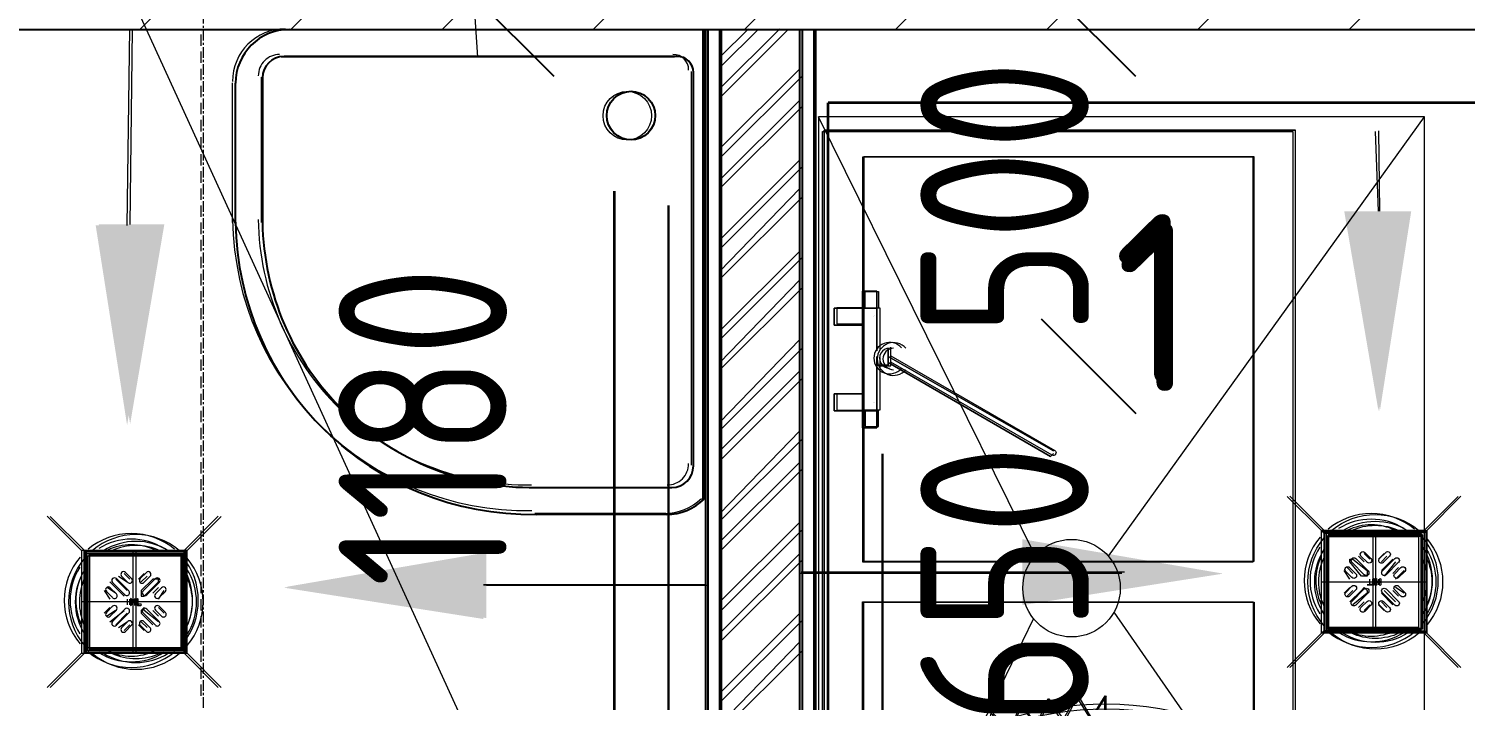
# Model space of a CAD drawing. Header units: millimetres. Extents: x -10178924 to 11692288, y -947381 to 58396.
# Drawn here: x 773199 to 775333, y -781948 to -780951 of the extents above; entities that cross this region are included whole.
import ezdxf

# ---------------------------------------------------------------- set-up
doc = ezdxf.new("R2010")
doc.units = ezdxf.units.MM
doc.linetypes.add('HIDDEN', pattern=[9.525, 6.35, -3.175])
doc.linetypes.add('осевая', pattern=[50.8, 31.75, -6.35, 6.35, -6.35])
for name, color, linetype, true_color in [('PDF _АР_Двери', 7, 'Continuous', 0x545454), ('PDF _Перегородки', 7, 'Continuous', 0x0037dd), ('PDF _Размеры осевые', 7, 'Continuous', 0x5d6970), ('PDF _САНТЕХНИКА', 140, 'Continuous', 0x00bfff), ('PDF _Стены отделка', 7, 'Continuous', 0xb505c2), ('PDF _ТХ', 7, 'Continuous', 0xb8002e)]:
    doc.layers.add(name, color=color, linetype=linetype, true_color=true_color)
for name, color, linetype in [('PDF _ВК_В1', 5, 'Continuous'), ('PDF _ВК_Т3', 1, 'Continuous'), ('PDF _Сантех.оборуд НЕТ НА ТХ', 4, 'Continuous'), ('PDF _ТЕХНОЛОГИЯ', 7, 'Continuous'), ('PDF _Трубопроводы', 7, 'Continuous'), ('Стены внутр.1', 7, 'Continuous'), ('ТХ пищеблок новое 12.09', 252, 'Continuous')]:
    doc.layers.add(name, color=color, linetype=linetype)
doc.layers.add('PDF _Сантехнические приборы', color=7, linetype='Continuous', lineweight=9, true_color=0x767676)
doc.layers.add('ТЕХНОЛОГИЯ', color=9, linetype='Continuous', lineweight=9, true_color=0x808080)
for name, color, linetype, lineweight in [('PDF _Текст', 7, 'Continuous', 5), ('АР_Двери', 250, 'Continuous', 9), ('Двери', 7, 'Continuous', 9), ('Основная ГКЛ', 250, 'Continuous', 9), ('Перегородки', 162, 'Continuous', 9), ('Размеры осевые', 153, 'Continuous', 9), ('Сантех.оборуд НЕТ НА ТХ', 4, 'Continuous', 0), ('Сантехника', 7, 'Continuous', 18), ('Сантехнические приборы', 7, 'Continuous', 9), ('Стены.1', 7, 'Continuous', 25), ('Трубопроводы', 7, 'Continuous', 18), ('ТХ', 5, 'Continuous', 5), ('ШТРИХОВКА', 252, 'Continuous', 15)]:
    doc.layers.add(name, color=color, linetype=linetype, lineweight=lineweight)
doc.styles.add('GOST-2.304_Type-B', font='GOST_Common.ttf')
doc.styles.add('ISOCPEUR_1', font='isocpeur.ttf', dxfattribs={"width": 0.78, "height": 240})
doc.styles.add('PDF GOST Common', font='GOST_Common.ttf')

# ---------------------------------------------------------------- blocks, each defined once
blk = doc.blocks.new('СНП_Трап с  вертикальным выпуском_ с горизонтальным выпуском_HL - DN50-V261-Этаж 01_Пищеблок')
at = {"layer": 'Сантехника'}
for p, q in [((-75, 75), (-75, -75)), ((-72.9, 72.9), (-75, 75)), ((75, 75), (-75, 75)), ((-72.9, -72.9), (-72.9, 72.9)), ((-72.9, 72.9), (72.9, 72.9)), ((-70, 70), (-70, -70)), ((-70, 70), (70, 70)), ((69, 69), (-69, 69)), ((-69, 69), (-69, -69)), ((69, -69), (69, 69)), ((70, -70), (70, 70)), ((75, 75), (72.9, 72.9)), ((72.9, 72.9), (72.9, -72.9)), ((75, -75), (75, 75)), ((-75, -75), (-72.9, -72.9)), ((-75, -75), (75, -75)), ((72.9, -72.9), (-72.9, -72.9)), ((-70, -70), (70, -70)), ((-69, -69), (69, -69)), ((75, -75), (72.9, -72.9))]:
    blk.add_line(p, q, dxfattribs=at)
for radius, start, end in [(100, 90, 130), (90, 90, 122.25), (100, 50, 90), (90, 57.75, 90), (100, 139.6052, 220.3948), (84, 90, 115.3943), (84, 64.6057, 90), (100, 319.6052, 40.3948), (90, 147.0711, 212.9289), (90, 327.0711, 32.9289), (84, 154.5178, 204.8153), (84, 335.1847, 25.4822), (100, 230, 270), (90, 237.75, 270), (84, 244.6057, 270), (84, 270, 295.3943), (90, 270, 302.25), (100, 270, 310)]:
    blk.add_arc((0, 0), radius, start, end, dxfattribs=at)
at = {"layer": 'Трубопроводы'}
for p, q in [((-6.4, 34.6), (-15.6, 43.8)), ((15.6, 43.8), (6.4, 34.6)), ((-34.6, 29), (-16.3, 10.6)), ((-10.6, 16.3), (-29, 34.6)), ((-21.2, 38.2), (-12, 29)), ((29, 34.6), (10.6, 16.3)), ((12, 29), (21.2, 38.2)), ((16.3, 10.6), (34.6, 29)), ((-43.8, 15.6), (-34.6, 6.4)), ((-29, 12), (-38.2, 21.2)), ((38.2, 21.2), (29, 12)), ((34.6, 6.4), (43.8, 15.6)), ((-43.8, -15.6), (-34.6, -6.4)), ((-29, -12), (-38.2, -21.2)), ((-34.6, -29), (-16.3, -10.6)), ((-10.6, -16.3), (-29, -34.6)), ((29, -34.6), (10.6, -16.3)), ((16.3, -10.6), (34.6, -29)), ((38.2, -21.2), (29, -12)), ((34.6, -6.4), (43.8, -15.6)), ((-21.2, -38.2), (-12, -29)), ((-6.4, -34.6), (-15.6, -43.8)), ((15.6, -43.8), (6.4, -34.6)), ((12, -29), (21.2, -38.2))]:
    blk.add_line(p, q, dxfattribs=at)
at = {"layer": 'Трубопроводы', "lineweight": 9}
for p, q in [((-8.2, 4.2), (-8.2, -4.3)), ((-6.4, 1.6), (-6.4, 4.2)), ((-2.7, 0.9), (-5.7, 0.9)), ((-1.9, 1.6), (-1.9, 4.2)), ((-0.2, -4.3), (-0.2, 4.2)), ((1.7, 4.2), (1.7, -4.3)), ((3.4, -2.5), (3.4, 4.2)), ((-6.4, -4.3), (-6.4, -1.6)), ((-5.7, -0.9), (-2.7, -0.9)), ((-1.9, -1.6), (-1.9, -4.3)), ((2.4, -5), (7.4, -5)), ((7.4, -3.2), (4.2, -3.2))]:
    blk.add_line(p, q, dxfattribs=at)
at = {"layer": 'Трубопроводы'}
for centre, start, end in [((-18.4, 41), 45, 225), ((18.4, 41), 315, 135), ((-41, 18.4), 45, 225), ((-31.8, 31.8), 45, 225), ((-9.2, 31.8), 225, 45), ((9.2, 31.8), 135, 315), ((31.8, 31.8), 315, 135), ((41, 18.4), 315, 135), ((-31.8, 9.2), 225, 45), ((-13.4, 13.4), 225, 45), ((13.4, 13.4), 135, 315), ((31.8, 9.2), 135, 315), ((-41, -18.4), 135, 315), ((-31.8, -9.2), 315, 135), ((-13.4, -13.4), 315, 135), ((13.4, -13.4), 45, 225), ((31.8, -9.2), 45, 225), ((41, -18.4), 225, 45), ((-31.8, -31.8), 135, 315), ((-18.4, -41), 135, 315), ((-9.2, -31.8), 315, 135), ((9.2, -31.8), 45, 225), ((18.4, -41), 225, 45), ((31.8, -31.8), 225, 45)]:
    blk.add_arc(centre, 4, start, end, dxfattribs=at)
at = {"layer": 'Трубопроводы', "lineweight": 9}
for centre, radius, start, end in [((-7.3, 4.2), 0.875, 0, 180), ((-5.7, 1.6), 0.75, 180, 270), ((-2.7, 1.6), 0.75, 270, 360), ((-1, 4.2), 0.875, 0, 180), ((2.5, 4.2), 0.875, 0, 180), ((-7.3, -4.3), 0.875, 180, 360), ((-5.7, -1.6), 0.75, 90, 180), ((-2.7, -1.6), 0.75, 0, 90), ((-1, -4.3), 0.875, 180, 360), ((2.4, -4.3), 0.75, 180, 270), ((4.2, -2.5), 0.75, 180, 270), ((7.4, -4.1), 0.875, 270, 90)]:
    blk.add_arc(centre, radius, start, end, dxfattribs=at)
blk = doc.blocks.new('*U2233')
at = {"layer": 'АР_Двери'}
for points in [[(-964.2, 0), (-1014.2, 0), (-1014.2, 125), (-964.2, 125)], [(-50, 0), (0, 0), (0, 125), (-50, 125)], [(-50, -914.2), (-85, -914.2), (-85, 0), (-50, 0)]]:
    blk.add_lwpolyline(points, close=True, dxfattribs=at)
blk.add_arc((-50, 0), 914.2, 180, 270, dxfattribs=at)
at = {"layer": 'Основная ГКЛ', "linetype": 'HIDDEN', "ltscale": 5}
for p, q in [((-1024.2, 125), (-1024.2, 0)), ((10, 0), (10, 125))]:
    blk.add_line(p, q, dxfattribs=at)
blk = doc.blocks.new('A$C1CD3215B')
at = {"layer": 'Сантехника'}
for p, q in [((542.1, 870), (800, 870)), ((810, 820), (542.4, 820)), ((850, 50), (850, 780)), ((900, 770), (900, 0)), ((0, 70), (0, 312.2)), ((50, 312.6), (50, 60)), ((90, 20), (820, 20)), ((28.6, 0), (900, 0))]:
    blk.add_line(p, q, dxfattribs=at)
blk.add_circle((740.1, 135.8), 45, dxfattribs=at)
for centre, radius, start, end in [((549.9, 320.1), 550, 90.82, 180.82), ((800, 770), 100, 0, 90), ((549.9, 320.1), 500, 90.86, 180.86), ((810, 780), 40, 0, 90), ((100, 70), 100, 180, 224.427), ((90, 60), 40, 180, 270), ((820, 50), 30, 270, 0)]:
    blk.add_arc(centre, radius, start, end, dxfattribs=at)
blk = doc.blocks.new('A$C26994E94')
at = {"layer": 'ТЕХНОЛОГИЯ', "color": 7, "linetype": 'Continuous'}
for p, q in [((74.8, 1064.5), (74.7, 1064.5)), ((74.8, 1064.5), (74.7, 1064.5)), ((74.8, 936.5), (74.7, 936.5)), ((731.9, 427), (794.8, 434.1)), ((731.9, 427), (794.8, 434.1)), ((731.9, 427), (794.8, 434.1)), ((74.8, 403.5), (74.7, 403.5)), ((74.8, 403.5), (74.7, 403.5)), ((724.7, 392), (779.8, 374.1)), ((724.7, 392), (779.8, 374.1)), ((724.7, 392), (779.8, 374.1)), ((705.3, 362.5), (743, 321)), ((705.3, 362.5), (743, 321)), ((705.3, 362.5), (743, 321)), ((74.8, 275.5), (74.7, 275.5))]:
    blk.add_line(p, q, dxfattribs=at)
at = {"layer": 'ТЕХНОЛОГИЯ', "color": 7, "linetype": 'Continuous', "flags": 128}
for points in [[(60.8, 1076.5), (60.8, 1100.5), (80.8, 1100.5), (80.8, 1076.5)], [(60.8, 1076.5), (60.8, 1100.5), (80.8, 1100.5), (80.8, 1076.5)], [(60.8, 1076.5), (60.8, 1100.5), (80.8, 1100.5), (80.8, 1076.5)], [(58.8, 1076.5), (18.8, 1076.5), (18.8, 1052.5), (58.8, 1052.5)], [(58.8, 1076.5), (18.8, 1076.5), (18.8, 1052.5), (58.8, 1052.5)], [(58.8, 1076.5), (18.8, 1076.5), (18.8, 1052.5), (58.8, 1052.5)], [(82.8, 1002.9), (82.8, 924.5), (58.8, 924.5), (58.8, 1076.5), (82.8, 1076.5), (82.8, 1014.1)], [(82.8, 1002.9), (82.8, 924.5), (58.8, 924.5), (58.8, 1076.5), (82.8, 1076.5), (82.8, 1014.1)], [(82.8, 1002.9), (82.8, 924.5), (58.8, 924.5), (58.8, 1076.5), (82.8, 1076.5), (82.8, 1014.1)], [(82.8, 990.5), (98.8, 990.5), (98.8, 1018.2)], [(82.8, 990.5), (98.8, 990.5), (98.8, 1018.2)], [(82.8, 990.5), (98.8, 990.5), (98.8, 1018.2)], [(58.8, 948.5), (18.8, 948.5), (18.8, 924.5), (58.8, 924.5)], [(58.8, 948.5), (18.8, 948.5), (18.8, 924.5), (58.8, 924.5)], [(58.8, 948.5), (18.8, 948.5), (18.8, 924.5), (58.8, 924.5)], [(60.8, 924.5), (60.8, 900.5), (80.8, 900.5), (80.8, 924.5)], [(60.8, 924.5), (60.8, 900.5), (80.8, 900.5), (80.8, 924.5)], [(60.8, 924.5), (60.8, 900.5), (80.8, 900.5), (80.8, 924.5)], [(418.9, 469.2), (418.8, 500.2), (397.6, 466.9), (377.3, 501.3), (357.6, 463.5), (334.4, 496), (318.1, 456.5), (292.1, 486.9), (279.3, 446.2), (250.8, 474.1), (241.6, 432.5), (210.8, 457.8), (205.2, 415.5), (172.3, 438.1), (170.5, 395.5), (135.7, 415.1), (137.6, 372.5), (101.2, 389), (106.8, 346.7), (90, 371.8)], [(60.8, 415.5), (60.8, 439.5), (80.8, 439.5), (80.8, 415.5)], [(60.8, 415.5), (60.8, 439.5), (80.8, 439.5), (80.8, 415.5)], [(60.8, 415.5), (60.8, 439.5), (80.8, 439.5), (80.8, 415.5)], [(58.8, 415.5), (18.8, 415.5), (18.8, 391.5), (58.8, 391.5)], [(58.8, 415.5), (18.8, 415.5), (18.8, 391.5), (58.8, 391.5)], [(58.8, 415.5), (18.8, 415.5), (18.8, 391.5), (58.8, 391.5)], [(82.8, 341.9), (82.8, 263.5), (58.8, 263.5), (58.8, 415.5), (82.8, 415.5), (82.8, 353)], [(82.8, 341.9), (82.8, 263.5), (58.8, 263.5), (58.8, 415.5), (82.8, 415.5), (82.8, 353)], [(82.8, 341.9), (82.8, 263.5), (58.8, 263.5), (58.8, 415.5), (82.8, 415.5), (82.8, 353)], [(82.8, 329.5), (98.8, 329.5), (98.8, 357.2)], [(82.8, 329.5), (98.8, 329.5), (98.8, 357.2)], [(82.8, 329.5), (98.8, 329.5), (98.8, 357.2)], [(58.8, 287.5), (18.8, 287.5), (18.8, 263.5), (58.8, 263.5)], [(58.8, 287.5), (18.8, 287.5), (18.8, 263.5), (58.8, 263.5)], [(58.8, 287.5), (18.8, 287.5), (18.8, 263.5), (58.8, 263.5)], [(60.8, 263.5), (60.8, 239.5), (80.8, 239.5), (80.8, 263.5)], [(60.8, 263.5), (60.8, 239.5), (80.8, 239.5), (80.8, 263.5)], [(60.8, 263.5), (60.8, 239.5), (80.8, 239.5), (80.8, 263.5)]]:
    blk.add_lwpolyline(points, dxfattribs=at)
for points in [[(98.8, 1005.1), (342.8, 864.5, -0.414214), (344, 860.1), (343.2, 858.7, -0.414214), (338.8, 857.5), (98.8, 995.9)], [(98.8, 1005.1), (342.8, 864.5, -0.414214), (344, 860.1), (343.2, 858.7, -0.414214), (338.8, 857.5), (98.8, 995.9)], [(98.8, 1005.1), (342.8, 864.5, -0.414214), (344, 860.1), (343.2, 858.7, -0.414214), (338.8, 857.5), (98.8, 995.9)], [(665.4, 410.2, 0.349068), (80.8, 339.9, -2.056675), (75.2, 345.5, -0.349068), (669.6, 417), (724.9, 448.5), (679.4, 349.6), (666.3, 409.7)], [(665.4, 410.2, 0.349068), (80.8, 339.9, -2.056675), (75.2, 345.5, -0.349068), (669.6, 417), (724.9, 448.5), (679.4, 349.6), (666.3, 409.7)], [(665.4, 410.2, 0.349068), (80.8, 339.9, -2.056675), (75.2, 345.5, -0.349068), (669.6, 417), (724.9, 448.5), (679.4, 349.6), (666.3, 409.7)], [(98.8, 344.1), (342.8, 203.4, -0.414214), (344, 199), (343.2, 197.7, -0.414214), (338.8, 196.5), (98.8, 334.9)], [(98.8, 344.1), (342.8, 203.4, -0.414214), (344, 199), (343.2, 197.7, -0.414214), (338.8, 196.5), (98.8, 334.9)], [(98.8, 344.1), (342.8, 203.4, -0.414214), (344, 199), (343.2, 197.7, -0.414214), (338.8, 196.5), (98.8, 334.9)]]:
    blk.add_lwpolyline(points, format="xyb", dxfattribs=at)
at = {"layer": 'ТЕХНОЛОГИЯ', "color": 7, "linetype": 'Continuous'}
for centre, radius, start, end in [((103.1, 1000.5), 24.3, 40.7746, 319.2254), ((103.1, 1000.5), 15.9, 90, 270), ((103.1, 339.5), 24.3, 40.7746, 319.2254), ((103.1, 339.5), 15.9, 90, 270)]:
    blk.add_arc(centre, radius, start, end, dxfattribs=at)
at = {"layer": 'ТХ'}
for p, q in [((0, 0), (0, 1340)), ((0, 1340), (700, 1340)), ((700, 1340), (0, 1340)), ((0, 1340), (0, 0)), ((700, 0), (700, 1340)), ((638.8, 1300.5), (58.8, 1300.5)), ((58.8, 1300.5), (58.8, 700.5)), ((638.8, 700.5), (638.8, 1300.5)), ((58.8, 700.5), (638.8, 700.5)), ((58.8, 39.5), (58.8, 639.5)), ((58.8, 639.5), (638.8, 639.5)), ((638.8, 639.5), (638.8, 39.5)), ((638.8, 39.5), (58.8, 39.5)), ((0, 0), (700, 0))]:
    blk.add_line(p, q, dxfattribs=at)
blk = doc.blocks.new('_Oblique')
at = {"color": 0, "linetype": 'ByBlock', "lineweight": -2}
blk.add_line((-0.5, -0.5), (0.5, 0.5), dxfattribs=at)
blk = doc.blocks.new('A$C5282721b')
at = {"layer": 'Перегородки', "lineweight": 20, "true_color": 0x000000, "transparency": 33554687}
h = blk.add_hatch(dxfattribs=at)
h.set_pattern_fill('ANSI32', color=18, scale=10)
h.set_pattern_definition([(45, (-1815.8, 241515.3), (-67.35192, 67.35192), []), (45, (-1770.9, 241515.3), (-67.35192, 67.35192), [])])
h.paths.add_polyline_path([(51869.531, -2355.061), (51989.531, -2355.061), (51989.531, -161.943), (51869.531, -161.943)])
h.paths.add_polyline_path([(51989.531, -3390.061), (51869.531, -3390.061), (51869.531, -3520.061), (51989.531, -3520.061)])
at = {"layer": 'ШТРИХОВКА', "ltscale": 100, "true_color": 0x000000, "transparency": 33554687}
h = blk.add_hatch(dxfattribs=at)
h.set_pattern_fill('ANSI31', color=18, scale=50)
h.set_pattern_definition([(45, (-79853.01, 26279.86), (-112.2532, 112.2532), [])])
h.paths.add_polyline_path([(54269.391, -3939.953), (54269.391, 398.057), (51072.983, 398.057), (51081.553, -161.943), (53709.571, -162.311), (53709.571, -3940.43)])
h.paths.add_polyline_path([(30340.503, -4591.943), (29940.503, -4591.943), (29940.683, -5161.423), (30340.683, -5161.423)])
h.paths.add_polyline_path([(29940.503, -3521.943), (30340.503, -3521.908), (30340.683, -162.311), (50990.793, -161.943), (51100, -161.943), (51100, 398.057), (29940.503, 398.057)])
at = {"layer": 'Перегородки', "color": 18, "linetype": 'Continuous', "lineweight": 25, "true_color": 0x000000, "transparency": 33554687}
for p, q in [((51849.531, -1911.943), (51849.531, -161.943)), ((51869.531, -1931.943), (51869.531, -161.943)), ((51989.531, -2355.061), (51989.531, -161.943)), ((52009.391, -2355.061), (52009.391, -161.943))]:
    blk.add_line(p, q, dxfattribs=at)
at = {"layer": 'Размеры осевые', "color": 251, "linetype": 'осевая', "ltscale": 0.5, "transparency": 33554687}
blk.add_line((51100, -19000), (51100, 1500), dxfattribs=at)
at = {"layer": 'Сантех.оборуд НЕТ НА ТХ', "color": 18, "true_color": 0x000000, "transparency": 33554559}
for points in [[(50991.114, -451.407), (50994.778, -161.943)], [(52847.104, -431.977), (52845.591, -312.466)]]:
    blk.add_lwpolyline(points, dxfattribs=at)
at = {"layer": 'Сантех.оборуд НЕТ НА ТХ', "color": 18, "true_color": 0x000000, "transparency": 33554687}
for points in [[(52713.437, -855.088), (52764.237, -905.888)], [(52967.438, -855.088), (52916.638, -905.888), (52916.638, -1058.289), (52764.237, -1058.289), (52764.237, -905.888), (52916.638, -905.888)], [(50872.53, -884.942), (50923.33, -935.742), (50923.33, -1088.143), (51075.731, -1088.143), (51075.731, -935.742), (50923.33, -935.742)], [(51126.531, -884.942), (51075.731, -935.742)], [(52840.438, -905.888), (52840.438, -1058.289)], [(50999.531, -935.742), (50999.531, -1088.143)], [(52764.237, -982.088), (52916.638, -982.088)], [(51075.731, -1011.943), (50923.33, -1011.943)], [(52764.237, -1058.289), (52713.437, -1109.089)], [(52967.438, -1109.089), (52916.638, -1058.289)], [(50872.53, -1138.944), (50923.33, -1088.143)], [(51075.731, -1088.143), (51126.531, -1138.944)]]:
    blk.add_lwpolyline(points, dxfattribs=at)
at = {"layer": 'Сантехнические приборы', "color": 18, "true_color": 0x000000, "transparency": 33554559}
for points in [[(52317.934, -967.802), (51987.732, -967.802)], [(52467.676, -967.802), (52137.474, -967.802)], [(51520.284, -987.232), (51850.486, -987.232)], [(51520.284, -987.232), (51850.486, -987.232)]]:
    blk.add_lwpolyline(points, dxfattribs=at)
for points in [[(52893.671, -431.977), (52847.104, -728.312), (52796.304, -431.977)], [(50944.547, -451.407), (50991.114, -747.742), (51041.915, -451.407)], [(51520.284, -1035.916), (51223.949, -989.349), (51520.284, -938.549)], [(52317.934, -1016.486), (52614.269, -969.919), (52317.934, -919.119)]]:
    blk.add_solid(points, dxfattribs=at)
at = {"layer": 'Стены внутр.1', "color": 18, "linetype": 'Continuous', "true_color": 0x000000, "transparency": 33554687, "flags": 128}
blk.add_lwpolyline([(50863.596, -161.943), (51143.596, -161.943)], dxfattribs=at)
at = {"layer": 'Стены.1', "color": 18, "linetype": 'Continuous', "true_color": 0x000000, "transparency": 33554687, "flags": 128}
for points in [[(86.923, -161.943), (53709.391, -161.943)], [(47875.244, -161.943), (50863.596, -161.943)], [(51143.596, -161.943), (53709.391, -161.943)]]:
    blk.add_lwpolyline(points, dxfattribs=at)
at = {"layer": 'ТХ пищеблок новое 12.09', "transparency": 33554687}
for p, q in [((51227.638, -161.943), (51843.638, -161.943)), ((51843.638, -859.074), (51843.638, -161.943)), ((51803.638, -201.943), (51219.638, -201.943)), ((51187.638, -233.943), (51187.638, -447.992)), ((51827.638, -809.943), (51827.638, -225.943)), ((51147.638, -448.285), (51147.638, -241.943)), ((51593.597, -841.943), (51795.638, -841.943)), ((51787.638, -881.943), (51593.89, -881.943))]:
    blk.add_line(p, q, dxfattribs=at)
at = {"layer": 'ТХ пищеблок новое 12.09', "lineweight": 20, "transparency": 33554687}
for p, q in [((52913.202, -291.552), (52013.257, -291.552)), ((52013.257, -291.552), (52013.257, -1691.552)), ((52335.336, -943.057), (52013.257, -291.552)), ((52444.094, -944.171), (52913.202, -291.552)), ((52913.202, -1691.552), (52913.202, -291.552)), ((52332.666, -1036.635), (52013.257, -1691.552)), ((52452.248, -1027.077), (52913.202, -1691.552))]:
    blk.add_line(p, q, dxfattribs=at)
blk.add_circle((52389.225, -991.422), 72.41, dxfattribs=at)
at = {"layer": 'ТХ пищеблок новое 12.09', "transparency": 33554687}
for centre, major_axis, start_param, end_param in [((51227.638, -241.943), (-56.569, 56.569), -0.78539816, 0.78539816), ((51219.638, -233.943), (-22.627, 22.627), -0.78539816, 0.78539816), ((51803.638, -225.943), (-16.971, 16.971), 3.92699082, 5.49778714), ((51734.976, -289.826), (25.456, 25.456), 0.7853981633974758, 7.068583470577062), ((51587.593, -441.988), (282.843, 282.843), 2.37120466, 3.94200099), ((51587.593, -441.988), (311.127, 311.127), 2.37050612, 3.94130244), ((51795.638, -809.943), (22.627, 22.627), 3.92699082, 5.49778714), ((51787.638, -801.943), (-56.569, 56.569), 2.35619449, 3.13159199)]:
    blk.add_ellipse(centre, major_axis=major_axis, ratio=1, start_param=start_param, end_param=end_param, dxfattribs=at)
at = {"layer": 'PDF _Стены отделка', "ltscale": 0.1, "transparency": 33554687}
for p, xscale, yscale, zscale, rotation in [((51550.797, -161.943), 140.0000000000001, 140.0000000000001, 140.0000000000001, 90), ((52414.717, -161.943), 140.0000000000001, 140.0000000000001, 140.0000000000001, 90), ((52414.717, -661.943), 140, 140, 140, 270), ((52414.717, -661.943), 140.0000000000001, 140.0000000000001, 140.0000000000001, 90)]:
    blk.add_blockref('_Oblique', p, dxfattribs=dict(at, xscale=xscale, yscale=yscale, zscale=zscale, rotation=rotation))
at = {"layer": 'Двери', "color": 18, "linetype": 'Continuous', "ltscale": 2, "true_color": 0x000000, "transparency": 33554687, "rotation": 180}
blk.add_blockref('*U2233', (49929.531, -1929.443), dxfattribs=at)
at = {"layer": 'Сантех.оборуд НЕТ НА ТХ', "color": 18, "true_color": 0x000000, "transparency": 33554687, "xscale": 0.8000000000000023, "yscale": 0.8000000000000023, "rotation": 90}
blk.add_blockref('A$C1CD3215B', (51843.638, -881.943), dxfattribs=at)
at = {"layer": 'Сантех.оборуд НЕТ НА ТХ', "color": 18, "true_color": 0x000000, "transparency": 33554687}
for name, p in [('A$C26994E94', (52021.808, -1651.719)), ('СНП_Трап с  вертикальным выпуском_ с горизонтальным выпуском_HL - DN50-V261-Этаж 01_Пищеблок', (50999.681, -1011.943))]:
    blk.add_blockref(name, p, dxfattribs=at)
at = {"layer": 'Сантех.оборуд НЕТ НА ТХ', "color": 18, "true_color": 0x000000, "transparency": 33554687, "xscale": -1}
blk.add_blockref('СНП_Трап с  вертикальным выпуском_ с горизонтальным выпуском_HL - DN50-V261-Этаж 01_Пищеблок', (52840.288, -982.088), dxfattribs=at)
at = {"layer": 'PDF _Стены отделка', "ltscale": 0.1, "transparency": 33554687, "char_height": 250, "attachment_point": 5, "rotation": 90, "style": 'ISOCPEUR_1'}
for s, insert in [('\\A1;500', (52289.717, -411.943)), ('\\A1;1180', (51425.797, -751.943)), ('\\A1;650', (52289.717, -986.943))]:
    blk.add_mtext(s, dxfattribs=dict(at, insert=insert))
at = {"layer": 'Сантех.оборуд НЕТ НА ТХ', "color": 18, "true_color": 0x000000, "transparency": 33554687, "style": 'GOST-2.304_Type-B'}
blk.add_text('1', height=250, dxfattribs=at).set_placement((52454.858, -699.327))

msp = doc.modelspace()

# ---------------------------------------------------------------- linework, layer by layer
at = {"layer": 'PDF _АР_Двери', "lineweight": 9}
msp.add_arc((772331.3, -782718.7), 912.3, 0.0001, 89.9999, dxfattribs=at)
at = {"layer": 'PDF _ВК_В1', "lineweight": 30}
for points in [[(774467, -782509.2), (774149.5, -782509.2), (774149.5, -781213.8)], [(774467, -783902), (774467, -781582.2)]]:
    msp.add_lwpolyline(points, dxfattribs=at)
at = {"layer": 'PDF _ВК_Т3', "lineweight": 35}
for points in [[(772401.1, -783796.1), (774386.5, -783796.1), (774386.5, -781061.5)], [(775732.8, -781061.4), (774386.6, -781061.4)], [(774386.6, -782653.1), (774069.1, -782653.1), (774069.1, -781192.7)]]:
    msp.add_lwpolyline(points, dxfattribs=at)
at = {"layer": 'PDF _Перегородки', "color": 5, "lineweight": 25}
for points in [[(773311.4, -782703.9), (774204.6, -782703.9), (774204.6, -780951.4)], [(773311.4, -782720.9), (774225.7, -782720.9), (774225.7, -780951.4)], [(774344.3, -783144.2), (774344.3, -780951.4)], [(774365.4, -783144.2), (774365.4, -780951.4)]]:
    msp.add_lwpolyline(points, dxfattribs=at)
at = {"layer": 'PDF _Перегородки', "color": 5, "lineweight": 20}
for points in [[(774225.7, -780993.6), (774268.1, -780951.3)], [(774225.7, -781040.2), (774314.6, -780951.3)], [(774225.7, -781129.1), (774344.3, -781010.6)], [(774225.7, -781175.7), (774344.3, -781057.2)], [(774225.7, -781264.6), (774344.3, -781146.1)], [(774225.7, -781311.1), (774344.3, -781188.4)], [(774225.7, -781400), (774344.3, -781281.5)], [(774225.7, -781446.6), (774344.3, -781323.9)], [(774225.7, -781535.5), (774344.3, -781412.8)], [(774225.7, -781577.9), (774344.3, -781459.3)], [(774225.7, -781671), (774344.3, -781548.2)], [(774225.7, -781713.3), (774344.3, -781594.8)], [(774225.7, -781802.2), (774344.3, -781683.7)], [(774225.7, -781848.8), (774344.3, -781730.3)], [(774225.7, -781937.7), (774344.3, -781819.2)], [(774225.7, -781984.3), (774344.3, -781861.5)]]:
    msp.add_lwpolyline(points, dxfattribs=at)
at = {"layer": 'PDF _Размеры осевые', "lineweight": 9}
for points in [[(773455.2, -780955.5), (773455.2, -780955.5)], [(773455.2, -780976.7), (773455.2, -780959.8)], [(773455.2, -780980.9), (773455.2, -780980.9)], [(773455.2, -781002.1), (773455.2, -780985.2)], [(773455.2, -781006.3), (773455.2, -781006.3)], [(773455.2, -781027.5), (773455.2, -781010.6)], [(773455.2, -781031.7), (773455.2, -781031.7)], [(773455.2, -781052.9), (773455.2, -781036)], [(773455.2, -781057.1), (773455.2, -781057.1)], [(773455.2, -781078.3), (773455.2, -781061.4)], [(773455.2, -781082.5), (773455.2, -781082.5)], [(773455.2, -781103.7), (773455.2, -781086.8)], [(773455.2, -781107.9), (773455.2, -781107.9)], [(773455.2, -781129.1), (773455.2, -781112.2)], [(773455.2, -781133.3), (773455.2, -781133.3)], [(773455.2, -781154.5), (773455.2, -781137.6)], [(773455.2, -781158.7), (773455.2, -781158.7)], [(773455.2, -781179.9), (773455.2, -781163)], [(773455.2, -781184.1), (773455.2, -781184.1)], [(773455.2, -781205.3), (773455.2, -781188.4)], [(773455.2, -781209.5), (773455.2, -781209.5)], [(773455.2, -781230.7), (773455.2, -781213.8)], [(773455.2, -781234.9), (773455.2, -781234.9)], [(773455.2, -781256.1), (773455.2, -781239.2)], [(773455.2, -781260.3), (773455.2, -781260.3)], [(773455.2, -781281.5), (773455.2, -781264.6)], [(773455.2, -781285.7), (773455.2, -781285.7)], [(773455.2, -781306.9), (773455.2, -781290)], [(773455.2, -781311.1), (773455.2, -781311.1)], [(773455.2, -781332.3), (773455.2, -781315.4)], [(773455.2, -781336.5), (773455.2, -781336.5)], [(773455.2, -781357.7), (773455.2, -781340.8)], [(773455.2, -781361.9), (773455.2, -781361.9)], [(773455.2, -781383.1), (773455.2, -781366.2)], [(773455.2, -781387.3), (773455.2, -781387.3)], [(773455.2, -781408.5), (773455.2, -781391.6)], [(773455.2, -781412.7), (773455.2, -781412.7)], [(773455.2, -781433.9), (773455.2, -781417)], [(773455.2, -781438.1), (773455.2, -781438.1)], [(773455.2, -781459.3), (773455.2, -781442.4)], [(773455.2, -781463.6), (773455.2, -781463.6)], [(773455.2, -781484.7), (773455.2, -781467.8)], [(773455.2, -781489), (773455.2, -781489)], [(773455.2, -781510.1), (773455.2, -781493.2)], [(773455.2, -781514.3), (773455.2, -781514.3)], [(773455.2, -781535.5), (773455.2, -781518.6)], [(773455.2, -781539.7), (773455.2, -781539.7)], [(773455.2, -781560.9), (773455.2, -781544)], [(773455.2, -781565.1), (773455.2, -781565.1)], [(773455.2, -781586.3), (773455.2, -781569.4)], [(773455.2, -781590.6), (773455.2, -781590.6)], [(773455.2, -781611.7), (773455.2, -781594.8)], [(773455.2, -781616), (773455.2, -781616)], [(773455.2, -781637.1), (773455.2, -781620.2)], [(773455.2, -781641.3), (773455.2, -781641.3)], [(773455.2, -781662.5), (773455.2, -781645.6)], [(773455.2, -781666.7), (773455.2, -781666.7)], [(773455.2, -781687.9), (773455.2, -781671)], [(773455.2, -781692.2), (773455.2, -781692.2)], [(773455.2, -781713.3), (773455.2, -781696.4)], [(773455.2, -781717.6), (773455.2, -781717.6)], [(773455.2, -781738.7), (773455.2, -781721.8)], [(773455.2, -781743), (773455.2, -781743)], [(773455.2, -781764.1), (773455.2, -781747.2)], [(773455.2, -781768.3), (773455.2, -781768.3)], [(773455.2, -781789.5), (773455.2, -781772.6)], [(773455.2, -781793.7), (773455.2, -781793.7)], [(773455.2, -781814.9), (773455.2, -781798)], [(773455.2, -781819.2), (773455.2, -781819.2)], [(773455.2, -781840.3), (773455.2, -781823.4)], [(773455.2, -781844.6), (773455.2, -781844.6)], [(773455.2, -781865.7), (773455.2, -781848.8)], [(773455.2, -781870), (773455.2, -781870)], [(773455.2, -781891.1), (773455.2, -781874.2)], [(773455.2, -781895.4), (773455.2, -781895.4)], [(773455.2, -781916.5), (773455.2, -781899.6)], [(773455.2, -781920.8), (773455.2, -781920.8)], [(773455.2, -781941.9), (773455.2, -781925)], [(773455.2, -781946.2), (773455.2, -781946.2)]]:
    msp.add_lwpolyline(points, dxfattribs=at)
at = {"layer": 'PDF _Сантех.оборуд НЕТ НА ТХ', "color": 251, "lineweight": 0, "true_color": 0x636466}
for points in [[(773345.2, -781243.4), (773349.4, -780951.3)], [(775203.6, -781222.2), (775199.4, -781103.7)]]:
    msp.add_lwpolyline(points, dxfattribs=at)
at = {"layer": 'PDF _Сантех.оборуд НЕТ НА ТХ', "color": 252, "lineweight": 0, "true_color": 0x989898}
for points in [[(775068.2, -781645.6), (775119, -781696.4)], [(775322.2, -781645.6), (775271.4, -781696.4), (775271.4, -781848.8), (775119, -781848.8), (775119, -781696.4), (775271.4, -781696.4)], [(773226.6, -781675.2), (773277.4, -781726), (773277.4, -781878.4), (773429.8, -781878.4), (773429.8, -781726), (773277.4, -781726)], [(773480.6, -781675.2), (773429.9, -781726)], [(775195.2, -781696.4), (775195.2, -781848.8)], [(773353.6, -781726), (773353.6, -781878.4)], [(775119, -781772.6), (775271.4, -781772.6)], [(773429.8, -781802.2), (773277.5, -781802.2)], [(775119, -781848.8), (775068.2, -781899.6)], [(775322.2, -781899.6), (775271.4, -781848.8)], [(773226.6, -781929.2), (773277.4, -781878.4)], [(773429.8, -781878.4), (773480.6, -781929.2)]]:
    msp.add_lwpolyline(points, dxfattribs=at)
at = {"layer": 'PDF _САНТЕХНИКА', "lineweight": 9}
for points in [[(774200.3, -781649.8), (774200.3, -780951.3)], [(774158, -780993.6), (773573.8, -780993.6)], [(774183.4, -781599), (774183.4, -781014.8)], [(773501.8, -781239.2), (773501.8, -781031.8)], [(773544.1, -781023.3), (773544.1, -781239.2)], [(773950.6, -781632.9), (774149.5, -781632.9)], [(774145.3, -781671), (773950.6, -781671)], [(775119, -781848.8), (775119, -781696.4), (775123.2, -781700.6)], [(775267.1, -781700.6), (775123.2, -781700.6), (775123.2, -781844.5), (775267.1, -781844.5), (775267.1, -781700.6), (775271.4, -781696.4), (775119, -781696.4)], [(775271.4, -781696.4), (775271.4, -781848.8), (775267.1, -781844.5), (775267.1, -781704.9), (775127.4, -781704.9)], [(775127.4, -781844.6), (775127.4, -781704.9)], [(773281.7, -781726), (773281.7, -781878.4), (773281.7, -781874.2)], [(773281.7, -781730.3), (773429.8, -781730.3), (773429.8, -781874.2), (773281.7, -781874.2), (773281.7, -781730.3), (773281.7, -781726), (773429.8, -781726)], [(773425.6, -781734.5), (773285.9, -781734.5), (773285.9, -781874.2)], [(773425.6, -781874.2), (773425.6, -781734.5)], [(773429.8, -781878.4), (773429.8, -781726), (773429.8, -781730.3)], [(775271.4, -781848.8), (775119, -781848.8), (775123.2, -781844.6)], [(775267.1, -781844.6), (775127.4, -781844.6)], [(773281.7, -781878.4), (773429.8, -781878.4), (773429.8, -781874.2)], [(773285.9, -781874.2), (773425.6, -781874.2)]]:
    msp.add_lwpolyline(points, dxfattribs=at)
for points in [[(775257, -781694.3, 0.176357), (775193, -781671, 0.176313), (775129.1, -781694.3)], [(775241.6, -781693.5, 0.141667), (775193, -781679.5, 0.141667), (775144.5, -781693.5)], [(773415.5, -781723.9, 0.176357), (773351.5, -781700.6, 0.176313), (773287.6, -781723.9)], [(775228.4, -781695.9, 0.111302), (775193, -781687.9, 0.111197), (775157.6, -781695.9)], [(773400.1, -781723.1, 0.141667), (773351.5, -781709.1, 0.141667), (773303, -781723.1)], [(773386.9, -781725.5, 0.111302), (773351.5, -781717.6, 0.111197), (773316.1, -781725.5)], [(775129.1, -781846.7, 0.176357), (775193, -781870, 0.176313), (775257, -781846.7)], [(775144.5, -781847.4, 0.141667), (775193, -781861.5, 0.141667), (775241.6, -781847.4)], [(775157.6, -781845, 0.111302), (775193, -781853, 0.111197), (775228.4, -781845)], [(773287.6, -781876.3, 0.176357), (773351.5, -781899.6, 0.176313), (773415.5, -781876.3)], [(773303, -781877.1, 0.141667), (773351.5, -781891.1, 0.141667), (773400.1, -781877.1)], [(773316.1, -781874.7, 0.111302), (773351.5, -781882.7, 0.111197), (773386.9, -781874.7)]]:
    msp.add_lwpolyline(points, format="xyb", dxfattribs=at)
for points in [[(775127.4, -781704.9), (775262.9, -781704.9), (775262.9, -781840.3), (775127.4, -781840.3)], [(773425.6, -781734.5), (773285.9, -781734.5), (773285.9, -781869.9), (773425.6, -781869.9)]]:
    msp.add_lwpolyline(points, close=True, dxfattribs=at)
msp.add_circle((774088.1, -781080.4), 36, dxfattribs=at)
for centre, radius, start, end in [((773580.1, -781029.6), 78.3, 90.0011, 179.9989), ((773571.7, -781021.2), 31.7, 89.9915, 180.0085), ((774155.9, -781012.7), 23.3, 0.0076, 89.9924), ((773940, -781228.6), 438.1, 180.819, 270.818), ((773939.9, -781228.6), 400, 180.8623, 270.8633), ((774147.4, -781596.9), 31.7, 269.9915, 0.0085), ((774143.2, -781592.7), 78.3, 269.994, 314.4379), ((775193, -781770.5), 99.5, 139.602, 220.398), ((775193, -781770.5), 91, 147.0689, 212.9311), ((775193, -781770.5), 99.5, 319.602, 40.398), ((775193, -781770.5), 91, 327.0689, 32.9311), ((773351.5, -781800.1), 99.5, 139.602, 220.398), ((773351.5, -781800.1), 99.5, 319.602, 40.398), ((775193, -781770.5), 82.5, 154.5157, 204.8136), ((775193, -781770.5), 82.5, 335.1864, 25.4843), ((773351.5, -781800.1), 91, 147.0689, 212.9311), ((773351.5, -781800.1), 82.5, 154.5157, 204.8136), ((773351.5, -781800.1), 82.5, 335.1864, 25.4843), ((773351.5, -781800.1), 91, 327.0689, 32.9311)]:
    msp.add_arc(centre, radius, start, end, dxfattribs=at)
at = {"layer": 'PDF _Сантехнические приборы', "color": 7, "lineweight": 9}
for points in [[(774674.5, -781759.9), (774344.3, -781759.9)], [(774822.6, -781759.9), (774492.4, -781759.9)]]:
    msp.add_lwpolyline(points, dxfattribs=at)
msp.add_lwpolyline([(774204.5, -781776.8), (773874.4, -781776.8)], close=True, dxfattribs=at)
at = {"layer": 'PDF _Сантехнические приборы', "color": 7, "transparency": 33554559}
for points in [[(775250.2, -781222.2), (775203.6, -781518.6), (775152.8, -781222.2)], [(773298.6, -781243.4), (773345.2, -781539.7), (773396, -781243.4)], [(774674.5, -781806.5), (774970.8, -781759.9), (774674.5, -781709.1)], [(773874.4, -781827.6), (773578, -781781.1), (773874.4, -781730.3)]]:
    msp.add_solid(points, dxfattribs=at)
at = {"layer": 'PDF _Текст'}
for points in [[(773865.9, -780993.6), (773468, -775029.1), (773366.4, -775029.1), (771118.5, -775029.1)], [(773997.1, -782314.5), (771347.1, -776523.4), (771245.5, -776523.4), (768544.8, -776523.4)]]:
    msp.add_lwpolyline(points, dxfattribs=at)
at = {"layer": 'PDF _ТЕХНОЛОГИЯ', "lineweight": 9}
for points in [[(774437.4, -781391.6), (774395.1, -781391.6), (774395.1, -781366.2), (774437.4, -781366.2), (774437.4, -781340.8), (774458.6, -781340.8), (774458.6, -781366.2), (774458.6, -781340.8), (774437.4, -781340.8), (774437.4, -781366.2), (774395.1, -781366.2), (774395.1, -781391.6)], [(774458.6, -781429.7), (774458.6, -781366.2), (774437.4, -781366.2), (774437.4, -781518.6), (774458.6, -781518.6), (774458.6, -781438.1), (774458.6, -781518.6), (774437.4, -781518.6), (774437.4, -781366.2), (774458.6, -781366.2)], [(774475.5, -781425.4), (774475.5, -781450.8), (774458.6, -781450.8), (774475.5, -781450.8)], [(774721, -781577.8), (774475.5, -781438.1)], [(774475.5, -781446.6), (774716.8, -781586.3), (774721, -781582.1), (774716.8, -781586.3)], [(774458.6, -781518.6), (774458.6, -781544), (774437.4, -781544), (774437.4, -781518.6), (774395.1, -781518.6), (774395.1, -781493.2), (774437.4, -781493.2), (774395.1, -781493.2), (774395.1, -781518.6), (774437.4, -781518.6), (774437.4, -781544), (774458.6, -781544)]]:
    msp.add_lwpolyline(points, close=True, dxfattribs=at)
for points in [[(774458.6, -781366.2), (774458.6, -781340.8), (774437.4, -781340.8), (774437.4, -781366.2), (774395.1, -781366.2), (774395.1, -781391.6), (774437.4, -781391.6)], [(774458.6, -781438.1), (774458.6, -781518.6), (774437.4, -781518.6), (774437.4, -781366.2), (774458.6, -781366.2), (774458.6, -781429.7)], [(774454.3, -781378.9), (774454.3, -781378.9)], [(774458.6, -781450.8), (774475.5, -781450.8), (774475.5, -781425.4)], [(774475.5, -781438.1), (774721, -781577.8)], [(774721, -781582.1), (774716.8, -781586.3), (774475.5, -781446.6)], [(774437.4, -781493.2), (774395.1, -781493.2), (774395.1, -781518.6), (774437.4, -781518.6), (774437.4, -781544), (774458.6, -781544), (774458.6, -781518.6)], [(774454.3, -781505.9), (774454.3, -781505.9)], [(774716.8, -781582.1), (774716.8, -781582.1)], [(774716.8, -781582.1), (774716.8, -781582.1)], [(774716.8, -781582.1), (774716.8, -781582.1)], [(774797.2, -781971.6), (774797.2, -781941.9), (774776.1, -781975.8), (774754.9, -781941.9), (774733.7, -781980), (774712.6, -781946.2), (774695.6, -781984.3), (774670.2, -781954.6), (774657.5, -781997), (774627.9, -781967.3), (774619.4, -782009.6), (774589.8, -781984.3), (774581.3, -782026.6), (774551.7, -782005.4), (774547.5, -782047.7), (774513.6, -782026.6), (774513.6, -782068.9), (774479.7, -782052), (774484, -782094.3), (774467, -782068.9)]]:
    msp.add_lwpolyline(points, dxfattribs=at)
for radius, start, end in [(23.3, 40.7691, 319.2264), (14.8, 89.9999, 270.0001)]:
    msp.add_arc((774477.6, -781440.3), radius, start, end, dxfattribs=at)
at = {"layer": 'PDF _Трубопроводы', "lineweight": 18}
for points in [[(775165.5, -781738.7), (775186.7, -781755.7), (775186.7, -781759.9), (775186.7, -781764.1), (775182.5, -781764.1), (775178.2, -781764.1), (775161.3, -781743)], [(775161.3, -781743), (775161.3, -781738.7), (775165.5, -781738.7)], [(775182.5, -781743), (775174, -781734.5)], [(775178.2, -781730.3), (775178.2, -781730.3)], [(775182.5, -781730.3), (775190.9, -781738.7)], [(775186.7, -781743), (775186.7, -781743)], [(775203.6, -781738.7), (775212.1, -781730.3)], [(775203.6, -781743), (775203.6, -781743)], [(775216.3, -781734.5), (775207.9, -781743)], [(775207.9, -781755.7), (775224.8, -781738.7)], [(775229, -781743), (775212.1, -781764.1)], [(775216.3, -781730.3), (775216.3, -781730.3)], [(775229, -781743), (775229, -781743)], [(773332.5, -781764.1), (773345.2, -781772.6)], [(773336.7, -781759.9), (773336.7, -781759.9)], [(773349.4, -781768.4), (773340.9, -781759.9)], [(773370.6, -781759.9), (773362.1, -781768.4)], [(773366.3, -781772.6), (773374.8, -781764.1)], [(773374.8, -781759.9), (773374.8, -781759.9)], [(775161.3, -781768.4), (775152.8, -781755.7)], [(775157.1, -781751.4), (775165.5, -781759.9)], [(775157.1, -781755.7), (775157.1, -781755.7)], [(775165.5, -781764.1), (775165.5, -781764.1)], [(775207.9, -781759.9), (775207.9, -781759.9)], [(775224.8, -781759.9), (775233.3, -781751.4)], [(775241.7, -781755.7), (775229, -781768.4)], [(775229, -781764.1), (775229, -781764.1)], [(775237.5, -781755.7), (775237.5, -781755.7)], [(773311.3, -781785.3), (773319.8, -781798)], [(773328.2, -781789.5), (773315.5, -781781.1)], [(773315.5, -781785.3), (773315.5, -781785.3)], [(773319.8, -781772.6), (773340.9, -781793.8)], [(773324, -781772.6), (773324, -781772.6)], [(773345.2, -781785.3), (773328.3, -781768.4)], [(773345.2, -781772.6), (773345.2, -781772.6)], [(773370.6, -781793.8), (773391.7, -781772.6), (773391.7, -781768.4), (773387.5, -781768.4), (773383.3, -781768.4), (773366.3, -781785.3), (773366.3, -781789.5), (773366.3, -781793.8), (773370.6, -781793.8)], [(773366.3, -781772.6), (773366.3, -781772.6)], [(773391.7, -781781.1), (773383.3, -781789.5)], [(773391.7, -781798), (773400.2, -781785.3)], [(773396, -781785.3), (773396, -781785.3)], [(775161.3, -781781.1), (775152.8, -781789.5)], [(775157.1, -781793.8), (775165.5, -781785.3)], [(775161.3, -781802.2), (775178.2, -781785.3), (775182.5, -781781.1), (775186.7, -781785.3), (775186.7, -781789.5), (775165.5, -781806.5)], [(775165.5, -781781.1), (775165.5, -781781.1)], [(775207.9, -781785.3), (775207.9, -781785.3)], [(775229, -781802.2), (775212.1, -781785.3)], [(775224.8, -781785.3), (775233.3, -781793.8)], [(775229, -781781.1), (775229, -781781.1)], [(775241.7, -781789.5), (775229, -781781.1)], [(773324, -781793.8), (773324, -781793.8)], [(773340.9, -781789.5), (773340.9, -781789.5)], [(773387.5, -781793.8), (773387.5, -781793.8)], [(775157.1, -781789.5), (775157.1, -781789.5)], [(775165.5, -781806.5), (775165.5, -781806.5)], [(775182.5, -781802.2), (775174, -781810.7)], [(775182.5, -781814.9), (775190.9, -781806.5)], [(775186.7, -781806.5), (775186.7, -781806.5)], [(775203.6, -781806.5), (775203.6, -781806.5)], [(775203.6, -781806.5), (775212.1, -781814.9)], [(775207.9, -781789.5), (775224.8, -781806.5)], [(775216.3, -781810.7), (775207.9, -781802.2)], [(775229, -781806.5), (775229, -781806.5)], [(775237.5, -781789.5), (775237.5, -781789.5)], [(773311.3, -781819.2), (773319.8, -781810.7)], [(773328.2, -781814.9), (773315.5, -781823.4)], [(773315.5, -781819.2), (773315.5, -781819.2)], [(773319.8, -781831.9), (773340.9, -781814.9)], [(773324, -781810.7), (773324, -781810.7)], [(773345.2, -781819.2), (773328.3, -781836.1)], [(773340.9, -781814.9), (773340.9, -781814.9)], [(773391.7, -781831.9), (773370.6, -781814.9), (773370.6, -781810.7), (773366.3, -781814.9), (773366.3, -781819.2)], [(773383.3, -781836.1), (773366.3, -781819.2)], [(773391.7, -781823.4), (773383.3, -781814.9)], [(773387.5, -781810.7), (773387.5, -781810.7)], [(773391.7, -781810.7), (773400.2, -781819.2)], [(773396, -781819.2), (773396, -781819.2)], [(775178.2, -781814.9), (775178.2, -781814.9)], [(775216.3, -781814.9), (775216.3, -781814.9)], [(773324, -781836.1), (773324, -781836.1)], [(773332.5, -781840.3), (773345.2, -781831.9)], [(773336.7, -781844.6), (773336.7, -781844.6)], [(773349.4, -781836.1), (773340.9, -781844.6)], [(773345.2, -781836.1), (773345.2, -781836.1)], [(773370.6, -781844.6), (773362.1, -781836.1)], [(773366.3, -781831.9), (773374.8, -781840.3)], [(773366.3, -781836.1), (773366.3, -781836.1)], [(773374.8, -781844.6), (773374.8, -781844.6)], [(773387.5, -781836.1), (773387.5, -781836.1)]]:
    msp.add_lwpolyline(points, dxfattribs=at)
at = {"layer": 'PDF _Трубопроводы', "lineweight": 9}
for points in [[(775195.2, -781776.8), (775195.2, -781768.4), (775195.2, -781776.8), (775186.7, -781776.8), (775190.9, -781776.8), (775190.9, -781768.4)], [(775186.7, -781776.8), (775186.7, -781776.8)], [(775190.9, -781776.8), (775190.9, -781776.8)], [(775195.2, -781768.4), (775195.2, -781768.4)], [(775195.2, -781776.8), (775195.2, -781776.8)], [(775199.4, -781776.8), (775199.4, -781772.6), (775199.4, -781768.4)], [(775199.4, -781772.6), (775199.4, -781772.6)], [(775203.6, -781768.4), (775203.6, -781768.4)], [(775203.6, -781772.6), (775203.6, -781772.6)], [(775203.6, -781776.8), (775203.6, -781776.8)], [(773345.2, -781798), (773345.2, -781806.5)], [(773349.4, -781798), (773349.4, -781798)], [(773349.4, -781806.5), (773349.4, -781802.2), (773353.6, -781802.2), (773349.4, -781802.2), (773349.4, -781798)], [(773349.4, -781802.2), (773349.4, -781802.2)], [(773349.4, -781806.5), (773349.4, -781806.5)], [(773353.6, -781798), (773353.6, -781798)], [(773353.6, -781802.2), (773353.6, -781802.2)], [(773357.9, -781798), (773357.9, -781798)], [(773357.9, -781806.5), (773357.9, -781806.5)], [(773362.1, -781806.5), (773362.1, -781806.5)]]:
    msp.add_lwpolyline(points, dxfattribs=at)
for points in [[(775203.6, -781776.8), (775203.6, -781772.6), (775199.4, -781772.6), (775203.6, -781772.6), (775203.6, -781768.4)], [(773353.6, -781798), (773353.6, -781806.5), (773353.6, -781802.2)], [(773357.9, -781806.5), (773357.9, -781798), (773357.9, -781806.5), (773362.1, -781806.5)]]:
    msp.add_lwpolyline(points, close=True, dxfattribs=at)
at = {"layer": 'PDF _ТХ', "lineweight": 20}
msp.add_lwpolyline([(774378.1, -782441.5), (774378.1, -781103.8), (775076.6, -781103.8), (775076.6, -782441.5), (774378.1, -782441.5), (774378.1, -781103.8), (775076.6, -781103.8)], dxfattribs=at)
for points in [[(775017.4, -781141.8), (774437.4, -781141.8), (774437.4, -781742.9), (775017.4, -781742.9)], [(775017.4, -782403.4), (774437.4, -782403.4), (774437.4, -781802.2), (775017.4, -781802.2)]]:
    msp.add_lwpolyline(points, close=True, dxfattribs=at)

# ---------------------------------------------------------------- block references
msp.add_blockref('A$C5282721b', (722358.6, -780790.4))

# ---------------------------------------------------------------- texts
at = {"layer": 'PDF _Текст', "insert": (774809.9, -781351.6), "char_height": 250, "attachment_point": 4, "style": 'PDF GOST Common'}
msp.add_mtext('1', dxfattribs=at)

doc.saveas('drawing.dxf')
